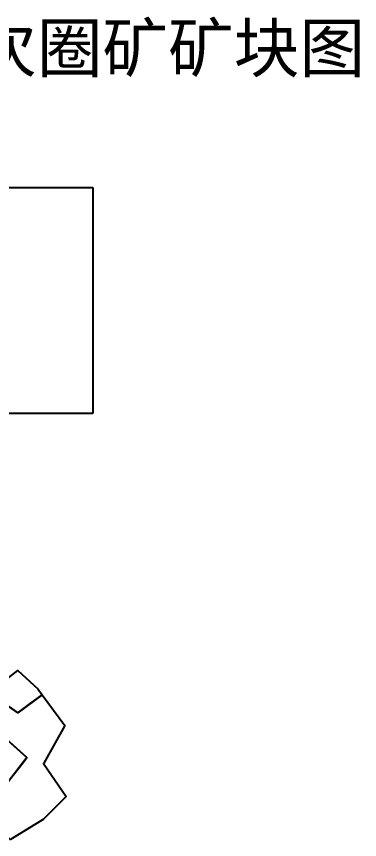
# Model space of a CAD drawing. Header units: metres. Extents: x 469944 to 470119, y 4349678 to 4349777.
# Drawn here: x 470083.7 to 470119.4, y 4349691.2 to 4349776.6 of the extents above; entities that cross this region are included whole.
import ezdxf

# ---------------------------------------------------------------- set-up
doc = ezdxf.new("R2010")
doc.units = ezdxf.units.M
doc.layers.add('综合图_历史矿块', color=7, linetype='Continuous')
doc.styles.add('CN_TTF', font='simsunb.ttf')
picture_1 = doc.add_image_def('image1.png', size_in_pixel=(1052, 617))

msp = doc.modelspace()

# ---------------------------------------------------------------- linework, layer by layer
at = {"layer": '综合图_历史矿块', "color": 9}
for points in [[(470085.952, 4349706.864), (470086.413, 4349706.238), (470083.864, 4349704.363), (470080.881, 4349706.429), (470083.87, 4349708.758), (470085.952, 4349706.864)], [(470083.292, 4349704.759), (470083.864, 4349704.363), (470085.138, 4349705.301), (470086.413, 4349706.238), (470088.771, 4349703.032), (470086.567, 4349699.126), (470086.559, 4349699.113), (470088.887, 4349695.658), (470086.516, 4349693.286), (470085.714, 4349692.797), (470083.104, 4349691.204), (470080.026, 4349693.482), (470082.417, 4349696.598), (470083.028, 4349697.395), (470084.421, 4349699.209), (470084.807, 4349699.713), (470082.871, 4349701.46), (470082.614, 4349701.692), (470077.239, 4349700.523), (470076.152, 4349705.312), (470080.881, 4349706.429), (470083.292, 4349704.759)], [(470084.807, 4349699.713), (470082.417, 4349696.598), (470082.023, 4349696.085), (470080.026, 4349693.482), (470076.627, 4349692.596), (470075.353, 4349694.224), (470073.733, 4349697.284), (470077.239, 4349700.523), (470078.591, 4349700.817), (470082.614, 4349701.692), (470084.807, 4349699.713)]]:
    msp.add_lwpolyline(points, close=True, dxfattribs=at)

# ---------------------------------------------------------------- texts
at = {"color": 7, "style": 'CN_TTF'}
msp.add_text('3960平台 0904二次圈矿矿块图', height=5, dxfattribs=at).set_placement((470027.957, 4349770.877))

# ---------------------------------------------------------------- pictures from other files: only their frames are drawn
image = msp.add_image(picture_1, insert=(470051.659, 4349735.417), size_in_units=(40, 23.46))

doc.saveas('drawing.dxf')
